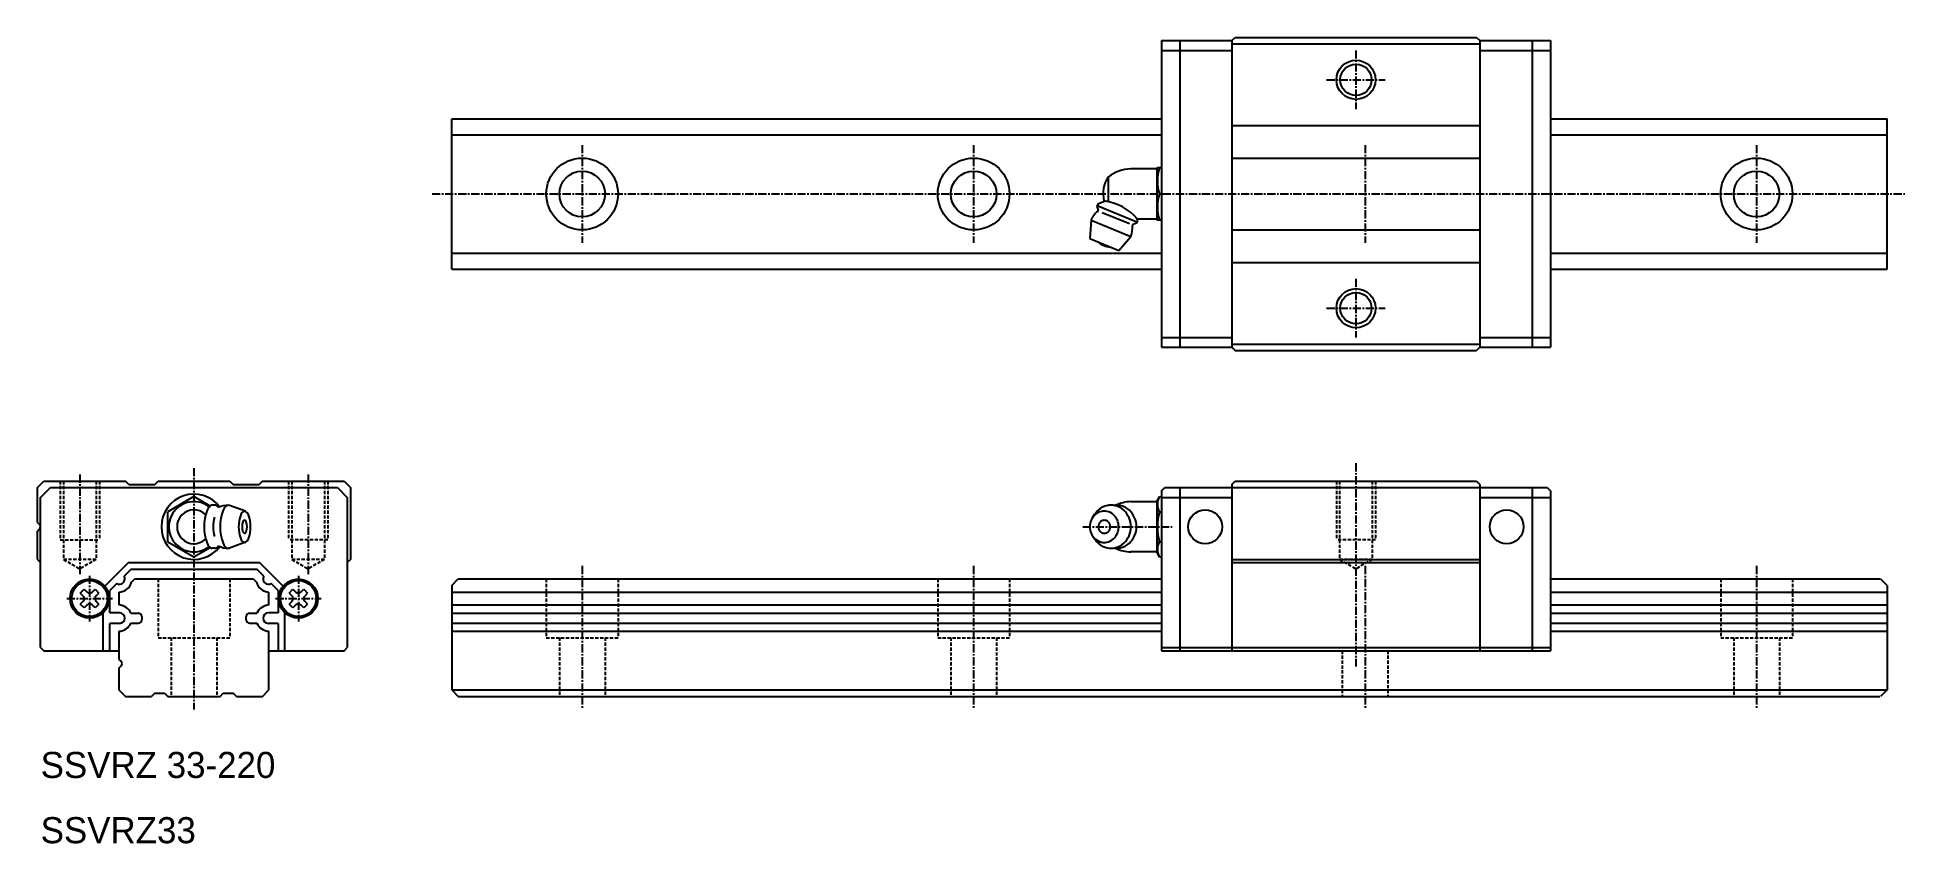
# Model space of a CAD drawing. Extents: x 10 to 296, y 10 to 134.
import ezdxf

# ---------------------------------------------------------------- set-up
doc = ezdxf.new("R2010")
doc.units = 0
doc.linetypes.add('CENTER', pattern=[2, 1.25, -0.25, 0.25, -0.25])
doc.linetypes.add('DASHED', pattern=[0.75, 0.5, -0.25])
doc.layers.get('0').update_dxf_attribs({"linetype": 'CONTINUOUS'})
doc.layers.add('CENTER', color=1, linetype='CENTER')

msp = doc.modelspace()

# ---------------------------------------------------------------- linework, layer by layer
at = {"color": 7, "linetype": 'CONTINUOUS'}
for p, q in [((181.799901, 133.000015), (192.599861, 133.000015)), ((181.799901, 133.000015), (181.799901, 86.000015)), ((184.599874, 133.000015), (184.599874, 86.000015)), ((192.599861, 132.500015), (230.599867, 132.500015)), ((192.599878, 132.999962), (193.099881, 133.499962)), ((192.599901, 133.000015), (192.599901, 86.000015)), ((193.099861, 133.500015), (230.099852, 133.500015)), ((230.099875, 133.499977), (230.599875, 132.999977)), ((230.599867, 133.000015), (241.399895, 133.000015)), ((230.599898, 133.000015), (230.599898, 86.000015)), ((238.599846, 133.000015), (238.599846, 86.000015)), ((241.399895, 133.000015), (241.399895, 86.000015)), ((181.799901, 131.500015), (192.599861, 131.500015)), ((230.599867, 131.500015), (241.399895, 131.500015)), ((72.999938, 121.000015), (181.799901, 121.000015)), ((72.999938, 98.000015), (72.999938, 121.000015)), ((241.399834, 121.000015), (292.999938, 121.000015)), ((292.999938, 98.000015), (292.999938, 121.000015)), ((72.999938, 118.567367), (181.799901, 118.567367)), ((192.599861, 120.000015), (230.599867, 120.000015)), ((241.399834, 118.567367), (292.999938, 118.567367)), ((192.599861, 115.000015), (230.599867, 115.000015)), ((173.63174, 112.100006), (173.63174, 108.319442)), ((181.074955, 113.350006), (177.07495, 113.350006)), ((181.074955, 113.350006), (181.074955, 105.650009)), ((181.161566, 113.499984), (181.074965, 113.349983)), ((181.799901, 113.5), (181.16156, 113.5)), ((181.507979, 109.500015), (181.799901, 109.500015)), ((171.861323, 107.572143), (172.072525, 107.062263)), ((172.014404, 107.941726), (171.861327, 107.572166)), ((171.93786, 107.756935), (178.03547, 105.231224)), ((173.136368, 108.406448), (172.014393, 107.941711)), ((172.722216, 106.67437), (176.868466, 104.956939)), ((171.001655, 105.496757), (170.799901, 102.657867)), ((171.001666, 105.496734), (177.099261, 102.971023)), ((177.95892, 105.046447), (177.449021, 104.835243)), ((177.927962, 105.860275), (178.111987, 105.415992)), ((178.112009, 105.416), (177.958938, 105.046447)), ((181.074955, 105.650009), (178.11199, 105.650009)), ((181.074959, 105.649986), (181.16156, 105.499992)), ((181.799901, 105.500015), (181.16156, 105.500015)), ((192.599861, 104.000015), (230.599867, 104.000015)), ((72.999938, 100.432663), (181.799901, 100.432663)), ((170.799906, 102.657852), (175.23453, 100.820968)), ((175.234514, 100.820953), (177.099253, 102.971016)), ((241.399834, 100.432663), (292.999938, 100.432663)), ((72.999938, 98.000015), (181.799901, 98.000015)), ((192.599861, 99.000015), (230.599867, 99.000015)), ((241.399834, 98.000015), (292.999938, 98.000015)), ((181.799901, 87.500015), (192.599861, 87.500015)), ((181.799901, 86.000015), (192.599861, 86.000015)), ((192.599861, 86.500015), (230.599867, 86.500015)), ((192.599866, 85.999984), (193.099851, 85.499992)), ((230.599852, 85.999992), (230.099848, 85.499992)), ((230.599867, 87.500015), (241.399819, 87.500015)), ((230.599867, 86.000015), (241.399895, 86.000015)), ((193.099845, 85.500015), (230.099852, 85.500015)), ((9.5, 64.499876), (10.500124, 65.500023)), ((9.5, 59.168136), (9.5, 64.499876)), ((10.000051, 62.999977), (11.500069, 64.499984)), ((10.500137, 65.500015), (23.000002, 65.500015)), ((11.500015, 64.5), (55.5, 64.5)), ((23.500043, 64.999984), (22.999999, 65.500023)), ((23.500015, 65), (27.500015, 65)), ((27.500021, 64.999977), (28.000064, 65.500015)), ((28.000069, 65.500015), (38.999996, 65.500015)), ((33.500004, 63.118828), (29.499988, 60.809417)), ((35.987482, 61.682693), (33.499998, 63.118843)), ((39.000001, 65.500015), (39.500044, 64.999977)), ((39.499985, 65), (43.499985, 65)), ((44.000044, 65.500023), (43.500022, 65.000007)), ((44.000041, 65.500015), (56.499954, 65.500015)), ((55.500021, 64.5), (57.000011, 63.000015)), ((56.499962, 65.500023), (57.5, 64.499965)), ((57.5, 64.499965), (57.5, 53.5)), ((181.074981, 62.350063), (181.507995, 63.100065)), ((181.507987, 63.100067), (181.799902, 63.100067)), ((181.799898, 64.000063), (182.299884, 64.500063)), ((181.799902, 64.000068), (181.799902, 39.500061)), ((182.299865, 64.500061), (192.599902, 64.500061)), ((184.599883, 64.500061), (184.599883, 39.500061)), ((192.599902, 65.000089), (192.599902, 39.500061)), ((192.599902, 64.500046), (230.599899, 64.500046)), ((192.599905, 65.000092), (193.099845, 65.500046)), ((193.099813, 65.500015), (230.099884, 65.500015)), ((230.099842, 65.500059), (230.599891, 65.000003)), ((230.599899, 65), (230.599899, 39.500061)), ((230.599899, 64.500061), (240.899835, 64.500061)), ((238.599847, 64.500061), (238.599847, 39.500061)), ((240.899808, 64.500042), (241.399904, 63.999942)), ((241.399896, 63.999945), (241.399896, 39.500061)), ((10, 40), (10, 62.999954)), ((29.499986, 58.499984), (29.499986, 60.809402)), ((36.690669, 61.799988), (36.321116, 61.799988)), ((41.387797, 60.876953), (38.940485, 61.768402)), ((57, 62.999984), (57, 40.000015)), ((171.232872, 59.924796), (171.596986, 60.459063)), ((177.075119, 62.350067), (181.074979, 62.350067)), ((181.074979, 62.350066), (181.074979, 54.650056)), ((181.507998, 60.800064), (181.799902, 60.800064)), ((181.799895, 63.000061), (192.599902, 63.000061)), ((230.599899, 63.000061), (241.399896, 63.000061)), ((9.5, 53.500015), (9.5, 57.831894)), ((9.500093, 59.16806), (9.834118, 58.834038)), ((9.500093, 57.831924), (9.834106, 58.165931)), ((29.499986, 56.190582), (29.499986, 58.499984)), ((29.499994, 56.190574), (33.499997, 53.881172)), ((33.499997, 53.881172), (35.987481, 55.317322)), ((36.690669, 55.199997), (36.321116, 55.199997)), ((41.387796, 56.12307), (38.938018, 55.23072)), ((171.59699, 56.541088), (171.232877, 57.075356)), ((171.596993, 56.541093), (171.612806, 56.518078)), ((181.074979, 54.650055), (177.075119, 54.650055)), ((181.50799, 53.900057), (181.074977, 54.650059)), ((181.507995, 56.200073), (181.799902, 56.200073)), ((9.500008, 53.50003), (10.000008, 53.00003)), ((23.450056, 53), (19.834418, 49.384346)), ((23.864293, 52.000015), (22.782207, 50.91793)), ((23.450012, 53), (43.549988, 53)), ((23.864258, 52), (43.135757, 52)), ((44.217847, 50.917915), (43.135761, 52.000007)), ((47.165657, 49.38433), (43.550009, 53)), ((57.500013, 53.499992), (57.000021, 53.000007)), ((181.507978, 53.90007), (181.799902, 53.90007)), ((192.599902, 53.500061), (230.599899, 53.500061)), ((192.599902, 53.000076), (230.599899, 53.000076)), ((16.078814, 48.337661), (16.662359, 48.921211)), ((16.66238, 48.921196), (17.111118, 48.472458)), ((17.888933, 48.472458), (18.337672, 48.921196)), ((18.337663, 48.921219), (18.921218, 48.337661)), ((20.600006, 45.300018), (20.600006, 48.735763)), ((21.682136, 49.817848), (20.600049, 48.735763)), ((23.932696, 49.999984), (24.432717, 50.499984)), ((24.432648, 50.5), (42.567352, 50.5)), ((42.56738, 50.499954), (43.067401, 49.999954)), ((46.400004, 48.735748), (45.317919, 49.81784)), ((46.399994, 48.735763), (46.399994, 45.300018)), ((48.078804, 48.337661), (48.662359, 48.921219)), ((48.66236, 48.921203), (49.111099, 48.472465)), ((49.888914, 48.472465), (50.337652, 48.921203)), ((50.337652, 48.921219), (50.921207, 48.337661)), ((72.999939, 49.500015), (72.999939, 33.50003)), ((72.999992, 49.500052), (73.999954, 50.500015)), ((73.999954, 50.500015), (181.799902, 50.500015)), ((241.399896, 50.500015), (291.899887, 50.500015)), ((292.999886, 49.500052), (291.999886, 50.500053)), ((292.999939, 49.500015), (292.999939, 33.50003)), ((16.662373, 46.078819), (16.078817, 46.662376)), ((16.527567, 47.111091), (16.078829, 46.662346)), ((16.078835, 48.337654), (16.527575, 47.888916)), ((17.111113, 46.527542), (16.662373, 46.078804)), ((18.33768, 46.078804), (17.888941, 46.527549)), ((18.921214, 46.662353), (18.337669, 46.078811)), ((18.472478, 47.888908), (18.921217, 48.337646)), ((18.921225, 46.662353), (18.472485, 47.111091)), ((22, 48.486984), (22, 46.513015)), ((45, 46.513015), (45, 48.486984)), ((48.078805, 48.337646), (48.527544, 47.888908)), ((48.527548, 47.111099), (48.078808, 46.662361)), ((48.662363, 46.078819), (48.078808, 46.662376)), ((49.111102, 46.527549), (48.662363, 46.078804)), ((50.337648, 46.078804), (49.88891, 46.527542)), ((50.921204, 46.662376), (50.337648, 46.078819)), ((50.921204, 46.662361), (50.472466, 47.111099)), ((50.472469, 47.888916), (50.921207, 48.337654)), ((72.999939, 48.48706), (181.799902, 48.48706)), ((72.999939, 46.513092), (181.799902, 46.513092)), ((241.399835, 48.48706), (292.999939, 48.48706)), ((241.399835, 46.513092), (292.999939, 46.513092)), ((19.600006, 39.5), (19.600006, 45.357589)), ((20.600006, 39.5), (20.600006, 43.700027)), ((22.100021, 45.300064), (20.600021, 45.300064)), ((22.100025, 43.70005), (20.600025, 43.700058)), ((23.844152, 43.750053), (25.000036, 43.750053)), ((23.844168, 45.250053), (25.000036, 45.250053)), ((25.5, 44.75), (25.5, 44.25)), ((41.5, 44.25), (41.5, 44.75)), ((42.000036, 45.250038), (43.155905, 45.250038)), ((42.000036, 43.750038), (43.155935, 43.750038)), ((46.400002, 43.700042), (44.900002, 43.700035)), ((46.400006, 45.300064), (44.900006, 45.300064)), ((46.399994, 43.700027), (46.399994, 39.5)), ((47.399994, 45.357589), (47.399994, 39.5)), ((72.999939, 45.250107), (181.799902, 45.250107)), ((72.999939, 43.750107), (181.799902, 43.750107)), ((241.399835, 45.250107), (292.999939, 45.250107)), ((241.399835, 43.750107), (292.999939, 43.750107)), ((22, 42.486999), (22, 38.168136)), ((45, 33.500015), (45, 42.486999)), ((72.999939, 42.485855), (181.799902, 42.485855)), ((241.399835, 42.485855), (292.999939, 42.485855)), ((10.000057, 39.999992), (10.500063, 39.5)), ((10.500046, 39.500015), (22, 39.500015)), ((22.000085, 38.168068), (22.334098, 37.83406)), ((45, 39.500015), (56.500031, 39.500015)), ((56.500006, 39.499984), (57, 39.999992)), ((181.799902, 40.000015), (241.399835, 40.000015)), ((181.799902, 39.500015), (241.399835, 39.500015)), ((230.599868, 39.500061), (241.399835, 39.500061)), ((22, 36.831909), (22, 33.500015)), ((22.000074, 36.831939), (22.334087, 37.165954)), ((22.000039, 33.500007), (23.000019, 32.50003)), ((23.00002, 32.500015), (27.000061, 32.500015)), ((27.500046, 33.000015), (27.000056, 32.500023)), ((27.5, 33.000015), (29.000015, 33.000015)), ((29.000042, 33.000007), (29.500031, 32.500015)), ((29.5, 32.500015), (29.500015, 32.500015)), ((29.500032, 32.500015), (37.500075, 32.500015)), ((37.500076, 32.500015), (38.000055, 33)), ((38, 33.000015), (39.5, 33.000015)), ((40.000051, 32.500023), (39.50004, 33.00003)), ((40.000047, 32.500015), (44.000045, 32.500015)), ((44.000046, 32.50003), (45.000036, 33.500015)), ((72.999969, 33.500095), (74.000049, 32.500015)), ((73.000018, 33.500046), (292.99986, 33.500046)), ((74.000049, 32.500015), (291.899887, 32.500015)), ((292.999909, 33.500095), (291.999909, 32.500095))]:
    msp.add_line(p, q, dxfattribs=at)
at = {"color": 1, "linetype": 'CENTER'}
for p, q in [((211.599898, 131.500015), (211.599898, 122.500015)), ((207.099898, 127.000015), (216.099898, 127.000015)), ((211.599898, 96.500015), (211.599898, 87.500015)), ((207.099898, 92.000015), (216.099898, 92.000015)), ((16, 66.507171), (16, 51.107177)), ((33.5, 67.500015), (33.5, 30.500015)), ((51, 66.507171), (51, 51.107177)), ((169.725905, 58.500015), (183.409332, 58.500015)), ((92.999908, 52.500015), (92.999908, 30.50003)), ((152.999908, 52.500015), (152.999908, 30.50003)), ((212.999908, 52.500015), (212.999908, 30.50003)), ((272.999908, 52.500015), (272.999908, 30.50003)), ((17.5, 51), (17.5, 44)), ((49.5, 51), (49.5, 44)), ((14, 47.5), (21, 47.5)), ((46, 47.5), (53, 47.5))]:
    msp.add_line(p, q, dxfattribs=at)
at = {"color": 3, "linetype": 'DASHED'}
for p, q in [((13, 65.500015), (13, 56.500015)), ((13.5, 65.500015), (13.5, 53.500015)), ((18.5, 65.500015), (18.5, 53.500015)), ((19, 65.500015), (19, 56.500015)), ((48, 65.500015), (48, 56.500015)), ((48.5, 65.500015), (48.5, 53.500015)), ((53.5, 65.500015), (53.5, 53.500015)), ((54, 65.500015), (54, 56.500015)), ((208.599849, 65.500015), (208.599849, 56.500015)), ((209.099849, 65.500015), (209.099849, 53.500015)), ((214.099849, 65.500015), (214.099849, 53.500015)), ((214.599849, 65.500015), (214.599849, 56.500015)), ((13, 56.500015), (19, 56.500015)), ((54, 56.500015), (48, 56.500015)), ((214.599849, 56.500015), (208.599849, 56.500015)), ((18.5, 53.500015), (13.5, 53.500015)), ((13.5, 53.500015), (16, 52.05664)), ((18.5, 53.500015), (16, 52.05664)), ((53.5, 53.500015), (48.5, 53.500015)), ((48.5, 53.500015), (51, 52.05664)), ((53.5, 53.500015), (51, 52.05664)), ((214.099849, 53.500015), (209.099849, 53.500015)), ((209.099849, 53.500015), (211.599848, 52.05664)), ((214.099849, 53.500015), (211.599848, 52.05664)), ((28, 50.500016), (28, 41.500016)), ((39, 50.500016), (39, 41.500016)), ((87.499908, 50.500015), (87.499908, 41.500015)), ((98.499908, 50.500015), (98.499908, 41.500015)), ((147.499908, 50.500015), (147.499908, 41.500015)), ((158.499908, 50.500015), (158.499908, 41.500015)), ((267.499908, 50.500015), (267.499908, 41.500015)), ((278.499908, 50.500015), (278.499908, 41.500015)), ((28, 41.500016), (39, 41.500016)), ((30, 41.500016), (30, 32.500015)), ((37, 41.500016), (37, 32.500015)), ((87.499908, 41.500015), (98.499908, 41.500015)), ((89.499908, 41.500015), (89.499908, 32.500015)), ((96.499908, 41.500015), (96.499908, 32.500015)), ((147.499908, 41.500015), (158.499908, 41.500015)), ((149.499908, 41.500015), (149.499908, 32.500015)), ((156.499908, 41.500015), (156.499908, 32.500015)), ((267.499908, 41.500015), (278.499908, 41.500015)), ((269.499908, 41.500015), (269.499908, 32.500015)), ((276.499908, 41.500015), (276.499908, 32.500015)), ((209.499908, 39.500015), (209.499908, 32.500015)), ((216.499908, 39.500015), (216.499908, 32.500015))]:
    msp.add_line(p, q, dxfattribs=at)
at = {"color": 3, "linetype": 'CONTINUOUS'}
for centre in [(211.599898, 127.000015), (211.599898, 92.000015)]:
    msp.add_circle(centre, 3, dxfattribs=at)
at = {"color": 7, "linetype": 'CONTINUOUS'}
for centre, radius in [((211.599898, 127.000015), 2.4), ((92.999938, 109.500015), 5.5), ((152.999938, 109.500015), 5.5), ((272.999938, 109.500015), 5.5), ((92.999938, 109.500015), 3.5), ((152.999938, 109.500015), 3.5), ((272.999938, 109.500015), 3.5), ((211.599898, 92.000015), 2.4), ((188.499877, 58.500061), 2.599999), ((234.699868, 58.500061), 2.599999), ((17.5, 47.5), 2.999999), ((17.5, 47.5), 2.75), ((49.5, 47.5), 2.999999), ((49.5, 47.5), 2.75)]:
    msp.add_circle(centre, radius, dxfattribs=at)
for centre, radius, start, end in [((177.547093, 109.5), 4.699998, 146.413773, 193.178802), ((177.303073, 107.354355), 5.999997, 92.178871, 127.726128), ((187.108069, 111.5), 5.946512, 160.346466, 199.653458), ((187.108069, 107.500015), 5.946512, 160.346466, 199.653458), ((174.050445, 104.233902), 3.300001, 128.16394, 157.499847), ((171.887741, 106.985748), 0.200001, 308.164124, 22.500431), ((172.000648, 100.487503), 7.999998, 40.189182, 83.034012), ((174.050445, 104.233902), 3.299999, 337.5, 6.835998), ((177.525563, 104.650497), 0.2, 112.499573, 186.835464), ((174.180461, 104.547775), 3.2, 229.290024, 265.709991), ((33.5, 58.5), 4.999999, 37.387047, 322.612549), ((183.243584, 61.950073), 2.082014, 146.471832, 213.52861), ((33.499984, 58.5), 3.849999, 52.507736, 307.492126), ((33.499984, 58.5), 2.599998, 46.621258, 313.378754), ((42.365976, 58.499977), 7.307859, 159.761932, 200.237946), ((36.823625, 60.553276), 1.397423, 121.100311, 160.143906), ((36.32112, 61.295189), 0.504785, 90.903168, 115.752029), ((36.69067, 61.295189), 0.504785, 64.247971, 90.902817), ((36.188164, 60.553276), 1.397423, 39.427479, 58.899673), ((38.766096, 58.499984), 3.300003, 89.999985, 117.054504), ((44.810954, 58.499977), 7.307859, 159.761932, 200.237946), ((39.268603, 60.553276), 1.397423, 121.100296, 160.143906), ((38.766098, 61.295189), 0.504782, 68.687515, 115.751984), ((45.647506, 58.499984), 5.306932, 159.730652, 200.269333), ((41.625255, 59.992477), 1.016733, 121.051376, 160.104004), ((41.260573, 60.531761), 0.368218, 64.286964, 115.712906), ((40.89589, 59.992477), 1.016734, 19.895979, 58.948532), ((36.873637, 58.499984), 5.306932, 339.730652, 20.269337), ((173.329697, 58.500061), 2.529794, 133.386063, 226.613876), ((173.043188, 58.756284), 2.147021, 101.036324, 132.526337), ((174.480123, 58.500061), 3.478466, 133.386063, 145.806793), ((174.086174, 58.852367), 2.952154, 101.036324, 132.526321), ((173.017212, 58.848864), 2.051195, 79.180748, 100.819199), ((172.991236, 58.756284), 2.147021, 47.473598, 78.963623), ((174.050456, 58.979665), 2.820394, 89.999977, 100.819191), ((174.050456, 58.979665), 2.820394, 79.180748, 89.999977), ((172.704727, 58.500061), 2.529793, 313.386078, 46.613884), ((174.910125, 58.979665), 2.820393, 89.999977, 98.765785), ((174.014739, 58.852367), 2.952155, 47.473614, 78.963623), ((177.303117, 56.354401), 6, 92.177719, 114.893784), ((174.910125, 58.979665), 2.820393, 79.180748, 89.999977), ((174.874407, 58.852366), 2.952155, 47.473614, 78.963615), ((173.62079, 58.500061), 3.478466, 313.386078, 46.613884), ((174.480458, 58.500061), 3.478465, 313.386078, 46.61388), ((188.969942, 58.500075), 7.808372, 162.869141, 197.130844), ((9.5, 58.5), 0.472391, 0, 44.999836), ((9.5, 58.5), 0.472391, 315.000153, 0), ((41.736921, 58.499984), 5.306936, 163.626358, 196.372772), ((43.093822, 58.499984), 2.21575, 159.773819, 200.226166), ((41.412969, 59.122322), 0.423399, 121.118462, 160.158768), ((41.412968, 57.877647), 0.423398, 199.841202, 238.881424), ((41.260571, 57.652778), 0.152796, 244.233658, 295.766327), ((41.260572, 59.347191), 0.152796, 64.233658, 115.766342), ((41.108175, 59.122322), 0.423397, 19.841225, 58.881424), ((41.108174, 57.877647), 0.423399, 301.118469, 340.158783), ((39.427321, 58.499984), 2.21575, 339.773804, 20.226175), ((173.147413, 58.500061), 1.054076, 133.386078, 226.613892), ((173.028036, 58.393303), 0.89459, 227.473618, 258.963562), ((173.028036, 58.606819), 0.89459, 101.036369, 132.526337), ((173.017212, 58.354727), 0.854662, 259.180725, 280.819214), ((173.017212, 58.645395), 0.854661, 79.180725, 100.819214), ((173.006388, 58.393303), 0.89459, 281.036377, 312.526306), ((173.006388, 58.606819), 0.89459, 47.473614, 78.96357), ((172.887011, 58.500061), 1.054076, 313.386047, 46.613884), ((36.823622, 56.446693), 1.397425, 199.856079, 238.899643), ((36.321116, 55.70478), 0.504785, 244.24794, 270.393188), ((36.690672, 55.70478), 0.504788, 270.392853, 295.752045), ((36.188166, 56.446693), 1.397424, 301.100342, 320.57019), ((38.766096, 58.499984), 3.300001, 242.945496, 269.999969), ((39.2686, 56.446693), 1.397425, 199.856079, 238.899628), ((38.766094, 55.70478), 0.504785, 244.247864, 289.935699), ((41.625253, 57.007492), 1.016734, 199.895981, 238.948532), ((41.26057, 56.468208), 0.368218, 244.286957, 295.712891), ((40.895888, 57.007492), 1.016733, 301.051392, 340.104004), ((173.043188, 58.243837), 2.147021, 227.473587, 258.963623), ((174.480123, 58.500061), 3.478467, 214.652924, 226.613892), ((174.086174, 58.147754), 2.952155, 227.473618, 258.963623), ((173.017212, 58.151257), 2.051194, 259.180756, 280.819214), ((172.991236, 58.243837), 2.147021, 281.036316, 312.526337), ((174.050456, 58.020456), 2.820393, 259.180756, 280.819183), ((174.910125, 58.020456), 2.820392, 261.237854, 280.819183), ((174.014739, 58.147754), 2.952154, 281.036316, 312.526337), ((177.303118, 60.645721), 6, 245.106216, 267.822266), ((174.874407, 58.147755), 2.952155, 281.036316, 312.526337), ((183.243584, 55.05005), 2.082014, 146.471329, 213.527618), ((22.100006, 50.5), 0.799997, 238.506805, 31.493561), ((21.928787, 50.568756), 2.082997, 271.959198, 344.154327), ((45.071228, 50.568756), 2.082997, 195.845657, 268.040405), ((44.899994, 50.5), 0.800002, 148.506439, 301.493134), ((16.138641, 47.5), 0.55, 315, 45), ((17.5, 48.861374), 0.55, 225, 315), ((17.5, 46.138641), 0.55, 45, 135), ((18.861374, 47.5), 0.55, 135, 225), ((21.928802, 44.431228), 2.082999, 23.145874, 88.041206), ((45.071213, 44.431228), 2.082997, 91.95916, 156.854126), ((48.138641, 47.5), 0.55, 315.000061, 44.999931), ((49.5, 48.861374), 0.55, 225, 315), ((49.5, 46.138641), 0.55, 45, 135), ((50.861374, 47.5), 0.55, 135, 225), ((21.928787, 44.568771), 2.082997, 271.959198, 336.854095), ((22.100006, 44.5), 0.800003, 269.999939, 89.999725), ((25, 44.75), 0.5, 0, 90), ((25, 44.25), 0.5, 270, 0), ((42, 44.75), 0.5, 90, 180), ((42, 44.25), 0.5, 180, 270), ((45.071228, 44.568771), 2.082997, 203.145889, 268.040405), ((44.899994, 44.5), 0.800003, 90.000275, 270.000061), ((22, 37.500015), 0.472391, 315.000092, 0), ((22, 37.500015), 0.472392, 0, 44.99992)]:
    msp.add_arc(centre, radius, start, end, dxfattribs=at)
for p in [(181.799901, 109.500015), (241.399895, 109.500015), (33.5, 65.500015), (181.799902, 50.500015), (241.399896, 50.500015), (33.5, 32.500015)]:
    msp.add_point(p, dxfattribs=at)
at = {"layer": 'CENTER', "color": 1, "linetype": 'CENTER'}
for p, q in [((92.999938, 117.000015), (92.999938, 102.000015)), ((152.999938, 117.000015), (152.999938, 102.000015)), ((212.999938, 117.000015), (212.999938, 102.000015)), ((272.999938, 117.000015), (272.999938, 102.000015)), ((69.999938, 109.500015), (295.999938, 109.500015)), ((211.599848, 68.23869), (211.599848, 37.066796))]:
    msp.add_line(p, q, dxfattribs=at)

# ---------------------------------------------------------------- texts
at = {"color": 7, "linetype": 'CONTINUOUS'}
for s, p in [('SSVRZ 33-220', (10, 20)), ('SSVRZ33', (10, 10))]:
    msp.add_text(s, height=4, dxfattribs=at).set_placement(p)

doc.saveas('drawing.dxf')
